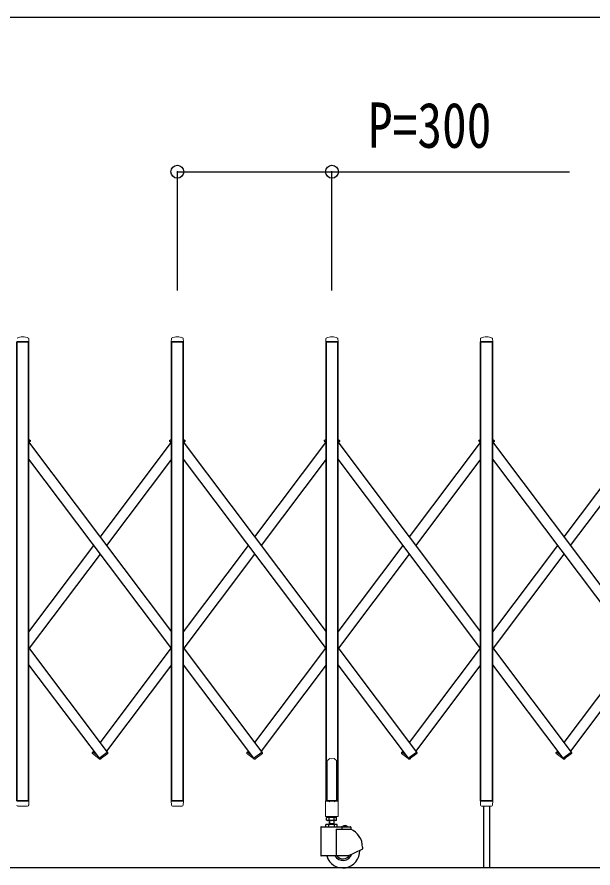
# Model space of a CAD drawing. Units: millimetres, scale not verified. Extents: x -16832 to 16820, y -11892 to 11880.
# Drawn here: x 5850 to 6967, y -4540 to -2890 of the extents above; entities that cross this region are included whole.
import ezdxf
from ezdxf.enums import TextEntityAlignment as Align

# ---------------------------------------------------------------- set-up
doc = ezdxf.new("R2010")
doc.units = ezdxf.units.MM
doc.header["$LTSCALE"] = 50
for name, color, linetype in [('0-3_YKK_11E', 7, 'Continuous'), ('0-6_YKK_A1', 4, 'Continuous'), ('0-7_YKK_D', 6, 'Continuous')]:
    doc.layers.add(name, color=color, linetype=linetype)
doc.layers.add('0-5_YKK_13', color=4, linetype='Continuous', lineweight=18)
doc.styles.add('ＭＳ ゴシック', font='')
doc.styles.get('ＭＳ ゴシック').set_extended_font_data('MS Gothic')

msp = doc.modelspace()

# ---------------------------------------------------------------- linework, layer by layer
at = {"layer": '0-3_YKK_11E'}
msp.add_line((9013.95, -4540.06), (896.47, -4540.06), dxfattribs=at)
at = {"layer": '0-5_YKK_13'}
for p, q in [((5872.71, -3519.75), (5872.33, -3513.62)), ((6148.71, -3519.75), (6149.08, -3513.62)), ((6172.71, -3519.75), (6172.33, -3513.62)), ((6448.71, -3519.75), (6449.08, -3513.62)), ((6472.71, -3519.75), (6472.33, -3513.62)), ((6748.72, -3519.76), (6749.09, -3513.64)), ((6772.72, -3519.76), (6772.34, -3513.64)), ((5872.41, -3520.07), (5849.01, -3520.07)), ((6172.41, -3520.07), (6149.01, -3520.07)), ((6472.41, -3520.07), (6449.01, -3520.07)), ((6772.42, -3520.08), (6749.02, -3520.08)), ((5875.63, -3710.92), (5872.21, -3708.34)), ((5874.92, -3713.52), (5872.21, -3711.47)), ((5874.92, -3713.52), (5875.83, -3712.32)), ((6146.49, -3713.52), (6145.59, -3712.32)), ((6145.78, -3710.92), (6149.21, -3708.34)), ((6146.49, -3713.52), (6149.21, -3711.47)), ((6175.63, -3710.92), (6172.21, -3708.34)), ((6174.92, -3713.52), (6172.21, -3711.47)), ((6174.92, -3713.52), (6175.83, -3712.32)), ((6446.49, -3713.52), (6445.59, -3712.32)), ((6445.78, -3710.92), (6449.21, -3708.34)), ((6446.49, -3713.52), (6449.21, -3711.47)), ((6475.63, -3710.92), (6472.21, -3708.34)), ((6474.92, -3713.52), (6472.21, -3711.47)), ((6474.92, -3713.52), (6475.83, -3712.32)), ((6746.49, -3713.52), (6745.59, -3712.32)), ((6745.78, -3710.92), (6749.21, -3708.34)), ((6746.49, -3713.52), (6749.21, -3711.47)), ((6775.64, -3710.94), (6772.22, -3708.36)), ((6774.94, -3713.53), (6772.22, -3711.49)), ((6774.94, -3713.53), (6775.84, -3712.34)), ((5996.51, -4315.24), (5995.61, -4316.44)), ((6008.66, -4327.51), (5995.81, -4317.84)), ((6003.56, -4320.54), (5996.51, -4315.24)), ((6008.51, -4327.62), (6024.97, -4315.24)), ((6010.81, -4329.02), (6025.68, -4317.84)), ((6024.97, -4315.24), (6025.88, -4316.44)), ((6296.51, -4315.24), (6295.61, -4316.44)), ((6308.66, -4327.51), (6295.81, -4317.84)), ((6303.56, -4320.54), (6296.51, -4315.24)), ((6308.51, -4327.62), (6324.97, -4315.24)), ((6310.81, -4329.02), (6325.68, -4317.84)), ((6324.97, -4315.24), (6325.88, -4316.44)), ((6596.51, -4315.24), (6595.61, -4316.44)), ((6608.66, -4327.51), (6595.81, -4317.84)), ((6603.56, -4320.54), (6596.51, -4315.24)), ((6608.51, -4327.62), (6624.97, -4315.24)), ((6610.81, -4329.02), (6625.68, -4317.84)), ((6624.97, -4315.24), (6625.88, -4316.44)), ((6896.53, -4315.26), (6895.62, -4316.45)), ((6908.68, -4327.53), (6895.82, -4317.85)), ((6903.57, -4320.56), (6896.53, -4315.26)), ((6908.53, -4327.64), (6924.99, -4315.26)), ((6910.83, -4329.04), (6925.69, -4317.85)), ((6924.99, -4315.26), (6925.89, -4316.45)), ((6008.51, -4327.62), (6009.41, -4328.82)), ((6012.97, -4327.62), (6012.07, -4328.82)), ((6012.97, -4327.62), (6012.82, -4327.51)), ((6308.51, -4327.62), (6309.41, -4328.82)), ((6312.97, -4327.62), (6312.07, -4328.82)), ((6312.97, -4327.62), (6312.82, -4327.51)), ((6451.71, -4331.52), (6451.71, -4409.97)), ((6460.71, -4328.27), (6456.71, -4327.84)), ((6460.71, -4328.27), (6464.71, -4327.84)), ((6464.71, -4327.84), (6465.71, -4328.74)), ((6465.71, -4328.74), (6467.21, -4329.97)), ((6467.21, -4329.97), (6468.71, -4330.98)), ((6468.71, -4330.98), (6469.71, -4331.52)), ((6469.71, -4331.52), (6469.71, -4409.97)), ((6608.51, -4327.62), (6609.41, -4328.82)), ((6612.97, -4327.62), (6612.07, -4328.82)), ((6612.97, -4327.62), (6612.82, -4327.51)), ((6908.53, -4327.64), (6909.43, -4328.84)), ((6912.99, -4327.64), (6912.09, -4328.84)), ((6912.99, -4327.64), (6912.84, -4327.53)), ((5872.41, -4410.07), (5849.01, -4410.07)), ((5851.18, -4420.07), (5870.23, -4420.07)), ((5872.23, -4418.19), (5872.25, -4417.78)), ((5872.25, -4417.78), (5872.71, -4410.38)), ((6149.16, -4417.78), (6148.71, -4410.38)), ((6172.41, -4410.07), (6149.01, -4410.07)), ((6149.16, -4417.78), (6149.18, -4418.19)), ((6151.18, -4420.07), (6170.23, -4420.07)), ((6172.23, -4418.19), (6172.25, -4417.78)), ((6172.25, -4417.78), (6172.71, -4410.38)), ((6448.41, -4410.57), (6448.41, -4439.97)), ((6451.71, -4409.97), (6449.01, -4409.97)), ((6451.71, -4409.97), (6456.71, -4411.97)), ((6469.71, -4409.97), (6464.71, -4411.97)), ((6472.41, -4409.97), (6469.71, -4409.97)), ((6473.01, -4439.97), (6473.01, -4410.57)), ((6749.17, -4417.79), (6748.72, -4410.4)), ((6772.42, -4410.08), (6749.02, -4410.08)), ((6749.17, -4417.79), (6749.2, -4418.2)), ((6751.19, -4420.08), (6770.24, -4420.08)), ((6772.24, -4418.2), (6772.27, -4417.79)), ((6772.27, -4417.79), (6772.72, -4410.4)), ((6449.01, -4440.57), (6472.41, -4440.57))]:
    msp.add_line(p, q, dxfattribs=at)
for points in [[(6454.21, -4329.97), (6452.71, -4330.98), (6451.71, -4331.52)], [(6456.71, -4327.84), (6455.71, -4328.74), (6454.21, -4329.97)]]:
    msp.add_lwpolyline(points, dxfattribs=at)
for centre, radius, start, end in [((5860.71, -3533.96), 23.89, 62.3399, 117.6601), ((5871.33, -3513.68), 1, 3.5, 62.3399), ((6150.08, -3513.68), 1, 117.6601, 176.5), ((6160.71, -3533.96), 23.89, 62.3399, 117.6601), ((6171.33, -3513.68), 1, 3.5, 62.3399), ((6450.08, -3513.68), 1, 117.6601, 176.5), ((6460.71, -3533.96), 23.89, 62.3399, 117.6601), ((6471.33, -3513.68), 1, 3.5, 62.3399), ((6750.09, -3513.7), 1, 117.6601, 176.5), ((6760.72, -3533.97), 23.89, 62.3399, 117.6601), ((6771.35, -3513.7), 1, 3.5, 62.3399), ((5872.41, -3519.77), 0.3, 270, 0), ((5872.41, -3519.77), 0.3, 0, 3.5), ((6149.01, -3519.77), 0.3, 176.5, 180), ((6149.01, -3519.77), 0.3, 180, 270), ((6172.41, -3519.77), 0.3, 270, 0), ((6172.41, -3519.77), 0.3, 0, 3.5), ((6449.01, -3519.77), 0.3, 176.5, 180), ((6449.01, -3519.77), 0.3, 180, 270), ((6472.41, -3519.77), 0.3, 270, 0), ((6472.41, -3519.77), 0.3, 0, 3.5), ((6749.02, -3519.78), 0.3, 176.5, 180), ((6749.02, -3519.78), 0.3, 180, 270), ((6772.42, -3519.78), 0.3, 270, 0), ((6772.42, -3519.78), 0.3, 0, 3.5), ((5875.03, -3711.72), 1, 323.04394, 53.04394), ((6146.39, -3711.72), 1, 126.95606, 216.95606), ((6175.03, -3711.72), 1, 323.04394, 53.04394), ((6446.39, -3711.72), 1, 126.95606, 216.95606), ((6475.03, -3711.72), 1, 323.04394, 53.04394), ((6746.39, -3711.72), 1, 126.95606, 216.95606), ((6775.04, -3711.73), 1, 323.04394, 53.04394), ((5996.41, -4317.04), 1, 143.04394, 233.04394), ((6025.08, -4317.04), 1, 306.95606, 36.95606), ((6296.41, -4317.04), 1, 143.04394, 233.04394), ((6325.08, -4317.04), 1, 306.95606, 36.95606), ((6596.41, -4317.04), 1, 143.04394, 233.04394), ((6625.08, -4317.04), 1, 306.95606, 36.95606), ((6896.42, -4317.06), 1, 143.04394, 233.04394), ((6925.09, -4317.06), 1, 306.95606, 36.95606), ((6010.21, -4328.22), 1, 216.95606, 306.95606), ((6011.27, -4328.22), 1, 233.04394, 323.04394), ((6310.21, -4328.22), 1, 216.95606, 306.95606), ((6311.27, -4328.22), 1, 233.04394, 323.04394), ((6610.21, -4328.22), 1, 216.95606, 306.95606), ((6611.27, -4328.22), 1, 233.04394, 323.04394), ((6910.23, -4328.24), 1, 216.95606, 306.95606), ((6911.29, -4328.24), 1, 233.04394, 323.04394), ((5851.18, -4418.07), 2, 183.5, 270), ((5870.23, -4418.07), 2, 270, 356.5), ((5872.41, -4410.37), 0.3, 356.5, 90), ((6149.01, -4410.37), 0.3, 90, 183.5), ((6151.18, -4418.07), 2, 183.5, 270), ((6170.23, -4418.07), 2, 270, 356.5), ((6172.41, -4410.37), 0.3, 356.5, 90), ((6449.01, -4410.57), 0.6, 90, 180), ((6472.41, -4410.57), 0.6, 0, 90), ((6749.02, -4410.38), 0.3, 90, 183.5), ((6751.19, -4418.08), 2, 183.5, 270), ((6770.24, -4418.08), 2, 270, 356.5), ((6772.42, -4410.38), 0.3, 356.5, 90), ((6449.01, -4439.97), 0.6, 180, 270), ((6472.41, -4439.97), 0.6, 270, 0)]:
    msp.add_arc(centre, radius, start, end, dxfattribs=at)
at = {"layer": '0-6_YKK_A1'}
for p, q in [((6749.22, -3520.08), (6772.22, -3520.08)), ((6772.22, -3520.08), (6749.22, -3520.08)), ((6146.73, -3713.34), (6149.21, -3711.47)), ((6446.73, -3713.34), (6449.21, -3711.47)), ((6746.73, -3713.34), (6749.21, -3711.47)), ((5872.21, -3713.94), (6149.21, -4082.11)), ((5873.23, -3715.3), (5874.7, -3713.35)), ((6148.22, -3715.32), (6010.73, -3898.06)), ((6146.73, -3713.34), (6149.21, -3716.63)), ((6172.21, -3713.94), (6449.21, -4082.11)), ((6173.23, -3715.3), (6174.7, -3713.35)), ((6448.22, -3715.32), (6310.73, -3898.06)), ((6446.73, -3713.34), (6449.21, -3716.63)), ((6472.21, -3713.94), (6749.21, -4082.11)), ((6473.23, -3715.3), (6474.7, -3713.35)), ((6748.22, -3715.32), (6610.73, -3898.06)), ((6746.73, -3713.34), (6749.21, -3716.63)), ((6772.22, -3713.95), (7049.22, -4082.13)), ((6773.25, -3715.32), (6774.71, -3713.37)), ((7048.23, -3715.33), (6910.74, -3898.07)), ((5872.21, -3747.2), (6149.21, -4115.38)), ((6149.21, -3747.27), (6023.25, -3914.69)), ((6172.21, -3747.2), (6449.21, -4115.38)), ((6449.21, -3747.27), (6323.25, -3914.69)), ((6472.21, -3747.2), (6749.21, -4115.38)), ((6749.21, -3747.27), (6623.25, -3914.69)), ((6772.22, -3747.22), (7049.22, -4115.4)), ((7049.22, -3747.29), (6923.26, -3914.71)), ((5998.22, -3914.69), (5872.21, -4082.18)), ((6298.22, -3914.69), (6172.21, -4082.18)), ((6598.22, -3914.69), (6472.21, -4082.18)), ((6898.23, -3914.71), (6772.22, -4082.2)), ((6010.73, -3931.32), (5873.25, -4114.07)), ((6310.73, -3931.32), (6173.25, -4114.07)), ((6610.73, -3931.32), (6473.25, -4114.07)), ((6910.74, -3931.34), (6773.26, -4114.08)), ((5872.21, -4112.69), (6024.73, -4315.42)), ((6148.23, -4114.08), (6010.74, -4296.82)), ((6172.21, -4112.69), (6324.73, -4315.42)), ((6448.23, -4114.08), (6310.74, -4296.82)), ((6472.21, -4112.69), (6624.73, -4315.42)), ((6748.23, -4114.08), (6610.74, -4296.82)), ((6772.22, -4112.7), (6924.75, -4315.44)), ((7048.24, -4114.1), (6910.76, -4296.84)), ((5872.21, -4145.95), (6008.75, -4327.44)), ((6149.21, -4146.05), (6023.26, -4313.46)), ((6172.21, -4145.95), (6308.75, -4327.44)), ((6449.21, -4146.05), (6323.26, -4313.46)), ((6472.21, -4145.95), (6608.75, -4327.44)), ((6749.21, -4146.05), (6623.26, -4313.46)), ((6772.22, -4145.97), (6908.76, -4327.46)), ((7049.22, -4146.07), (6923.27, -4313.47)), ((5998.23, -4313.46), (5996.75, -4315.42)), ((6003.56, -4320.54), (5996.75, -4315.42)), ((6008.75, -4327.44), (6024.73, -4315.42)), ((6298.23, -4313.46), (6296.75, -4315.42)), ((6303.56, -4320.54), (6296.75, -4315.42)), ((6308.75, -4327.44), (6324.73, -4315.42)), ((6598.23, -4313.46), (6596.75, -4315.42)), ((6603.56, -4320.54), (6596.75, -4315.42)), ((6608.75, -4327.44), (6624.73, -4315.42)), ((6898.24, -4313.47), (6896.77, -4315.44)), ((6903.57, -4320.56), (6896.77, -4315.44)), ((6908.76, -4327.46), (6924.75, -4315.44)), ((6749.22, -4410.08), (6772.22, -4410.08)), ((6772.22, -4410.08), (6749.22, -4410.08)), ((6754.72, -4420.08), (6754.72, -4540.08)), ((6766.72, -4420.08), (6766.72, -4540.08)), ((6450.24, -4447.11), (6451.56, -4447.87)), ((6451.46, -4440.07), (6451.46, -4441.87)), ((6468.56, -4447.87), (6451.56, -4447.87)), ((6455.06, -4447.87), (6455.06, -4456.07)), ((6455.06, -4454.07), (6465.06, -4454.07)), ((6455.87, -4454.07), (6455.06, -4455.47)), ((6455.15, -4447.11), (6455.15, -4442.63)), ((6455.87, -4447.87), (6455.87, -4454.07)), ((6464.25, -4447.87), (6464.25, -4454.07)), ((6464.25, -4454.07), (6465.06, -4455.47)), ((6464.97, -4447.11), (6464.97, -4442.63)), ((6465.06, -4456.07), (6465.06, -4447.87)), ((6469.87, -4447.11), (6468.56, -4447.87)), ((6439.06, -4461.07), (6439.06, -4515.57)), ((6440.06, -4460.07), (6496.06, -4460.07)), ((6449.09, -4460.07), (6449.09, -4456.07)), ((6454.57, -4460.07), (6454.57, -4456.07)), ((6465.54, -4460.07), (6465.54, -4456.07)), ((6469, -4465.07), (6469, -4516.57)), ((6469.07, -4465.07), (6497.06, -4465.07)), ((6479.67, -4461.07), (6479.67, -4465.07)), ((6490.76, -4459.55), (6481.36, -4459.55)), ((6481.36, -4460.07), (6481.36, -4459.55)), ((6490.76, -4460.07), (6481.36, -4460.07)), ((6490.76, -4460.07), (6490.76, -4459.55)), ((6497.06, -4461.07), (6497.06, -4465.07)), ((6492.06, -4516.57), (6519.48, -4503.78)), ((6520.06, -4499.98), (6520.06, -4502.87)), ((6492.06, -4516.57), (6440.06, -4516.57))]:
    msp.add_line(p, q, dxfattribs=at)
for points in [[(5849.21, -3520.07), (5872.21, -3520.07), (5872.21, -4410.07), (5849.21, -4410.07)], [(5849.21, -4410.07), (5872.21, -4410.07), (5872.21, -3520.07), (5849.21, -3520.07)], [(6149.21, -3520.07), (6172.21, -3520.07), (6172.21, -4410.07), (6149.21, -4410.07)], [(6149.21, -4410.07), (6172.21, -4410.07), (6172.21, -3520.07), (6149.21, -3520.07)], [(6449.21, -3520.07), (6472.21, -3520.07), (6472.21, -4410.07), (6449.21, -4410.07)], [(6449.21, -4410.07), (6472.21, -4410.07), (6472.21, -3520.07), (6449.21, -3520.07)], [(6749.22, -3520.08), (6772.22, -3520.08), (6772.22, -4410.08), (6749.22, -4410.08)], [(6749.22, -4410.08), (6772.22, -4410.08), (6772.22, -3520.08), (6749.22, -3520.08)]]:
    msp.add_lwpolyline(points, close=True, dxfattribs=at)
for points in [[(6149.21, -3520.07), (6172.21, -3520.07), (6149.21, -3520.07)], [(6449.21, -3520.07), (6472.21, -3520.07), (6449.21, -3520.07)], [(5872.21, -3711.47), (5874.68, -3713.34), (5872.21, -3711.47)], [(6172.21, -3711.47), (6174.68, -3713.34), (6172.21, -3711.47)], [(6472.21, -3711.47), (6474.68, -3713.34), (6472.21, -3711.47)], [(6772.22, -3711.49), (6774.7, -3713.35), (6772.22, -3711.49)], [(6450.24, -4447.11), (6450.24, -4442.63), (6451.56, -4441.87)], [(6451.46, -4441.87), (6468.66, -4441.87), (6468.66, -4440.07)], [(6469.87, -4447.11), (6469.87, -4442.63), (6468.56, -4441.87), (6451.56, -4441.87)], [(6471.03, -4460.07), (6471.03, -4456.07), (6449.09, -4456.07)], [(6483.96, -4457.91), (6484.91, -4459.86), (6486.06, -4460.47)], [(6488.16, -4457.91), (6487.21, -4459.86), (6486.06, -4460.47)]]:
    msp.add_lwpolyline(points, dxfattribs=at)
for centre, radius, start, end in [((6452.7, -4446.21), 4.34, 55.61575, 124.38425), ((6452.7, -4443.52), 4.34, 235.61575, 304.38425), ((6460.06, -4458.11), 16.24, 72.41205, 107.58795), ((6460.06, -4431.63), 16.24, 252.41205, 287.58795), ((6467.42, -4446.21), 4.34, 55.61575, 124.38425), ((6467.42, -4443.52), 4.34, 235.61575, 304.38425), ((6440.06, -4461.07), 1, 90, 180), ((6478.67, -4461.07), 1, 0, 90), ((6486.06, -4464.11), 6.55, 44.12696, 135.87304), ((6496.06, -4461.07), 1, 0, 90), ((6482.06, -4499.98), 38, 0, 66.75044), ((6519.06, -4502.87), 1, 295, 0), ((6440.06, -4515.57), 1, 180, 270), ((6482.06, -4507.57), 32.5, 196.07665, 2.6035), ((6482.06, -4507.57), 18, 210, 341.53259), ((6482.06, -4507.57), 15, 216.8699, 329.35772)]:
    msp.add_arc(centre, radius, start, end, dxfattribs=at)
at = {"layer": '0-7_YKK_D'}
for p, q in [((1842.21, -2890.07), (7968.21, -2890.07)), ((6160.71, -3420.07), (6160.71, -3189.07)), ((6460.71, -3420.07), (6460.71, -3189.07))]:
    msp.add_line(p, q, dxfattribs=at)
msp.add_lwpolyline([(6160.71, -3190.07), (6460.71, -3190.07), (6921.91, -3190.07)], dxfattribs=at)
for centre in [(6160.71, -3190.07), (6460.71, -3190.07)]:
    msp.add_circle(centre, 12.5, dxfattribs=at)

# ---------------------------------------------------------------- texts
at = {"layer": '0-7_YKK_D', "style": 'ＭＳ ゴシック', "width": 0.8}
msp.add_text('P=300', height=87.98, dxfattribs=at).set_placement((6530.71, -3170.07), align=Align.BOTTOM_LEFT)

doc.saveas('drawing.dxf')
